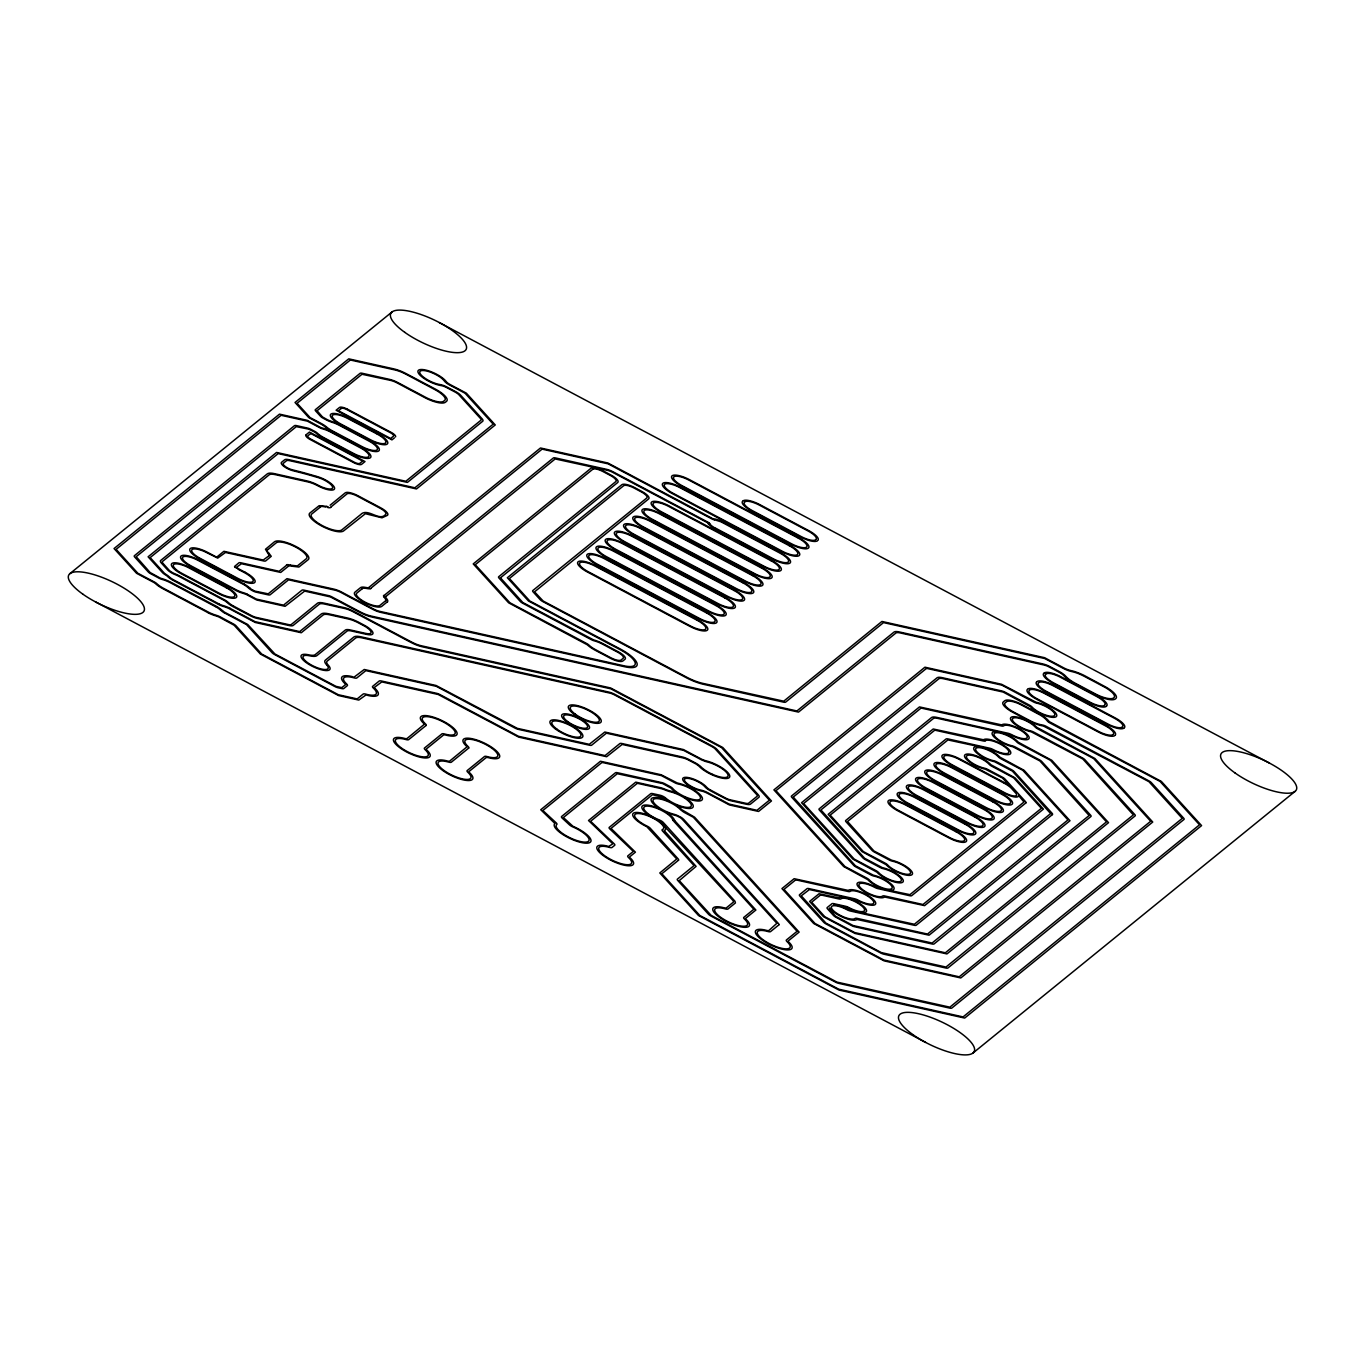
<?xml version="1.0" encoding="UTF-8"?>
<svg xmlns="http://www.w3.org/2000/svg" width="1365" height="1365" viewBox="0 0 1365 1365"><rect width="100%" height="100%" fill="white"/><g stroke="black" fill="none" stroke-linecap="round" stroke-linejoin="round"><path stroke-width="1.5" d="M234.524 566.492L238.858 562.875A4.863 1.484 25.4 0 1 241.008 562.807L279.108 571.287L286.889 564.991M236.554 567.226L241.503 563.728L280.712 572.447L288.715 565.946M385.34 600.992L379.914 605.412A13.223 4.044 25.4 0 1 364.916 602.067A13.223 4.044 25.4 0 1 356.794 593.127L362.271 588.69M387.216 601.914L381.739 606.367A15.305 4.675 25.4 0 1 364.37 602.511A15.305 4.675 25.4 0 1 354.951 592.154L360.445 587.718A12.319 3.771 25.4 0 1 363.977 587.172L366.793 587.615A6.603 2.013 25.4 0 0 368.158 587.786M383.94 595.601L553.303 458.009A4.863 1.484 25.4 0 1 555.453 457.94L606.674 469.355A9.043 2.764 25.4 0 1 612.953 471.761L707.838 522.13A3.668 1.126 25.4 0 1 709.083 522.846M269.076 555.726L263.206 560.042L223.911 551.306L217.154 556.784A6.569 2.013 25.4 0 1 216.796 557.005M306.033 434.821L309.446 432.057L365.018 461.558L361.554 464.373A6.962 2.133 25.4 0 1 354.252 462.906M385.783 596.556L555.18 458.947L607.579 470.362A6.979 2.133 25.4 0 1 612.407 472.205L707.258 522.539M267.796 549.686L276.293 542.775A17.165 5.255 25.4 0 1 295.778 547.126A17.165 5.255 25.4 0 1 306.34 558.712L297.331 565.946L290.608 565.212M69.837 573.692L391.96 312.005M330.125 505.221L345.226 492.867A11.142 3.395 25.4 0 1 357.852 495.683L380.647 507.78A11.142 3.395 25.4 0 1 387.489 515.305L381.995 517.813L365.376 513.701L343.588 530.917A19.264 5.887 25.4 0 1 321.731 526.037A19.264 5.887 25.4 0 1 309.889 513.035L319.154 505.681L326.525 506.381M368.772 587.479L540.489 447.993L607.903 463.008L712.206 518.359M973.04 1052.995L1295.163 791.308M394.417 437.858L391.943 439.871L336.097 410.234L339.561 407.418A6.979 2.133 25.4 0 1 346.898 408.903M370.546 588.486L542.093 449.136L608.107 463.844L711.745 518.854A4.3 1.314 25.4 0 0 714.475 519.911M330.569 507.302L347.051 493.84A9.043 2.764 25.4 0 1 357.323 496.126L380.101 508.224A9.043 2.764 25.4 0 1 385.664 514.332C379.658 522.232 367.441 507.183 360.633 514.605L341.762 529.944A17.165 5.255 25.4 0 1 322.276 525.593A17.165 5.255 25.4 0 1 311.732 514.008L320.707 506.773M839.048 897.948L819.051 893.751L809.599 901.429L823.556 916.768L854.968 933.438L946.935 953.93L1108.534 822.651L1051.801 760.305L1018.444 742.304A15.305 4.675 25.4 0 0 1000.443 732.374L1010.953 735.035A15.305 4.675 25.4 0 0 1028.579 739.079A15.305 4.675 25.4 0 0 1019.109 728.671A15.305 4.675 25.4 0 0 1001.756 724.917L919.498 706.916L801.562 802.705L852.869 859.097L876.944 872.167A15.305 4.675 25.4 0 0 895.935 882.353A15.305 4.675 25.4 0 0 901.6 877.746A15.305 4.675 25.4 0 0 882.455 867.696L864.625 858.295L820.911 809.94L933.387 718.519A9.743 2.969 25.4 0 1 937.687 718.382L998.361 731.896A15.305 4.675 25.4 0 0 994.112 737.066A15.305 4.675 25.4 0 0 1012.932 746.792L1039.891 760.953L1089.151 815.502L932.09 943.027L853.193 925.572L835.619 916.256L829.05 909.073L829.818 907.879A15.305 4.675 25.4 0 0 843.178 917.434A15.305 4.675 25.4 0 0 856.862 919.43L929.087 935.196L1070.006 820.723L1024.125 770.321L1000.05 757.251A15.305 4.675 25.4 0 0 982.049 747.303L992.577 749.965A15.305 4.675 25.4 0 0 1010.168 754.043A15.305 4.675 25.4 0 0 1000.903 743.703A15.305 4.675 25.4 0 0 983.448 739.779L933.199 728.995L828.146 814.342L862.066 851.624L886.141 864.693A15.305 4.675 25.4 0 0 905.132 874.88A15.305 4.675 25.4 0 0 910.796 870.273A15.305 4.675 25.4 0 0 891.652 860.223L873.958 850.975L847.529 821.508L947.924 739.932L979.968 746.843A15.305 4.675 25.4 0 0 975.719 752.013A15.305 4.675 25.4 0 0 994.539 761.721L1012.386 771.106L1050.623 813.574L914.362 924.259L860.257 912.451A15.305 4.675 25.4 0 0 864.881 907.674A15.305 4.675 25.4 0 0 847 897.88L857.527 900.542A15.305 4.675 25.4 0 0 875.153 904.586A15.305 4.675 25.4 0 0 865.666 894.177A15.305 4.675 25.4 0 0 848.313 890.424L794.14 878.685L781.94 888.598L813.677 923.491L884.128 960.875L960.789 977.954L1152.743 822.037L1094.918 758.496L1036.837 727.374A15.305 4.675 25.4 0 0 1017.846 717.188A15.305 4.675 25.4 0 0 1012.182 721.795A15.305 4.675 25.4 0 0 1031.309 731.845L1082.837 759.008L1133.36 814.888L945.962 967.051L881.363 952.599L825.944 923.115L801.272 895.832L809.411 889.553L844.918 897.419A15.305 4.675 25.4 0 0 839.202 897.829M354.149 677.091L364.233 669.481L436.066 685.486L517.267 728.33L589.236 744.317L604.814 732.032L683.387 749.539L701.491 759.128A2.798 0.853 25.4 0 0 702.548 759.605L705.142 760.578A3.344 1.024 25.4 0 0 706.046 760.851L706.575 760.97A17.95 5.494 25.4 0 1 728.074 772.863A17.95 5.494 25.4 0 1 721.317 777.982A17.95 5.494 25.4 0 1 699.358 766.55A3.754 1.143 25.4 0 0 698.675 765.902L696.662 764.434A2.798 0.853 25.4 0 0 695.74 763.854L687.892 759.708A2.798 0.853 25.4 0 0 686.919 759.247L684.599 758.36A2.798 0.853 25.4 0 0 683.643 758.07L622.167 744.437L606.657 756.722L518.751 737.134L438.131 694.478L381.825 681.903L374.471 687.329A2.798 0.853 25.4 0 0 374.573 687.994M365.257 588.264L367.1 588.52M365.991 694.956L358.773 700.074L338.605 695.57L260.391 654.074L234.115 625.221L219.321 617.202A4.18 1.28 25.4 0 0 218.025 616.588M367.526 588.588L367.953 588.656A9.265 2.832 25.4 0 0 370.836 588.656M315.742 476.18L314.138 475.685A88.298 26.993 25.4 0 0 312.397 475.157L304.463 472.921A238.619 72.942 25.4 0 0 298.423 471.335L292.195 469.765A6.962 2.133 25.4 0 1 285.336 466.54A6.962 2.133 25.4 0 1 283.374 463.264L286.496 460.739A6.979 2.133 25.4 0 1 289.551 460.653L416.496 488.943L495.256 424.942L466.335 393.154L450.245 384.623A6.944 2.116 25.4 0 1 446.253 381.654L445.843 381.108A15.97 4.88 25.4 0 0 425.88 370.086A15.97 4.88 25.4 0 0 419.857 375A15.97 4.88 25.4 0 0 440.468 385.476L441.185 385.595A6.962 2.133 25.4 0 1 446.628 387.558L455.142 392.079A6.979 2.133 25.4 0 1 458.93 394.792L480.326 418.321A6.979 2.133 25.4 0 1 480.838 420.318L405.815 481.265L276.566 452.446L148.102 556.801L162.486 572.6A7.32 2.235 25.4 0 0 165.199 574.716A6.859 2.099 25.4 0 1 167.503 576.371L167.912 576.781A11.091 3.395 25.4 0 0 173.219 580.398L218.246 604.286M714.868 519.877L721.078 521.857L780.046 553.149A13.223 4.044 25.4 0 1 788.168 562.073A13.223 4.044 25.4 0 1 773.17 558.729L714.731 527.726M367.117 695.246L367.458 695.331A20.202 6.177 25.4 0 0 375.46 688.864L375.017 688.455M352.904 676.801L352.631 676.716A20.202 6.177 25.4 0 0 344.475 683.148L345.021 683.643M353.586 462.564L310.196 439.53A6.842 2.082 25.4 0 1 305.931 435.077M247.423 594.355L256.415 599.116L283.51 605.156L301.904 590.226A4.863 1.484 25.4 0 1 304.054 590.158L328.573 595.618A4.863 1.484 25.4 0 1 331.951 596.914L360.002 611.793A16.005 4.897 25.4 0 0 371.109 616.059L796.921 710.96L894.024 632.08A11.824 3.617 25.4 0 1 899.228 631.927L1042.655 663.885A11.824 3.617 25.4 0 1 1048.235 665.762A4.863 1.484 25.4 0 1 1049.31 666.291L1059.291 671.58A11.824 3.617 25.4 0 1 1065.877 676.392A16.738 5.119 25.4 0 0 1075.21 683.217L1095.395 693.915A16.005 4.897 25.4 0 0 1113.55 697.976L1113.942 697.652A16.005 4.897 25.4 0 0 1104.114 686.851L1083.929 676.136A16.738 5.119 25.4 0 0 1071.815 671.58A11.824 3.617 25.4 0 1 1063.267 668.355L1044.771 658.544L883.53 622.594L785.677 702.088A4.863 1.484 25.4 0 1 783.544 702.139L703.828 684.377A24.86 7.593 25.4 0 1 685.964 677.535L542.861 601.59A4.863 1.484 25.4 0 1 540.216 599.696L533.169 591.949A4.863 1.484 25.4 0 1 532.811 590.55L646.805 497.952A9.043 2.764 25.4 0 0 641.243 491.844L633.94 487.97A9.043 2.764 25.4 0 0 623.686 485.684L509.384 578.521L529.825 600.992L620.393 649.058A25.73 7.866 25.4 0 1 637.063 663.458A25.73 7.866 25.4 0 1 624.88 666.785L380.801 612.39A11.824 3.617 25.4 0 1 372.594 609.251L341.062 592.512A9.043 2.764 25.4 0 0 334.783 590.107L288.561 579.801L270.168 594.748A4.863 1.484 25.4 0 1 268.018 594.816L256.159 592.171A4.863 1.484 25.4 0 1 252.781 590.874L252.133 590.533A8.6 2.628 25.4 0 1 249.13 588.52L248.345 587.854A14.025 4.283 25.4 0 0 243.158 584.203L197.942 560.315A13.223 4.044 25.4 0 0 182.944 556.971A13.223 4.044 25.4 0 0 191.066 565.895L236.179 589.834A14.077 4.3 25.4 0 0 242.407 592.427L243.823 592.854A8.173 2.491 25.4 0 1 247.457 594.304M230.19 608.449L255.101 621.655L299.669 631.586L321.372 613.96A16.005 4.897 25.4 0 1 328.402 613.755L347.631 618.038A16.005 4.897 25.4 0 1 358.756 622.304L364.387 625.289A13.223 4.044 25.4 0 1 372.952 632.695A13.223 4.044 25.4 0 1 366.707 634.401L351.112 630.92A9.043 2.764 25.4 0 0 347.12 631.039L316.851 655.644A16.005 4.897 25.4 0 1 309.633 655.814A13.838 4.232 25.4 0 0 304.361 659.79A13.838 4.232 25.4 0 0 321.167 668.969A13.838 4.232 25.4 0 0 327.088 665.335M218.946 603.927L173.764 579.954A9.043 2.764 25.4 0 1 169.243 576.832L168.543 576.201A8.582 2.628 25.4 0 0 166.957 575.023L166.086 574.46A4.863 1.484 25.4 0 1 164.158 572.976L150.167 557.585L278.17 453.607L407.418 482.408L482.664 421.29A9.043 2.764 25.4 0 0 482.016 418.697L460.602 395.168A9.043 2.764 25.4 0 0 455.688 391.653L447.157 387.114A9.043 2.764 25.4 0 0 439.939 384.538A13.906 4.249 25.4 0 1 421.563 375.426A13.906 4.249 25.4 0 1 426.921 371.075A13.906 4.249 25.4 0 1 444.325 380.971A9.043 2.764 25.4 0 0 449.699 385.067L465.038 393.205L493.209 424.157L414.892 487.783L288.646 459.647A9.043 2.764 25.4 0 0 284.671 459.766L281.548 462.308A9.043 2.764 25.4 0 0 284.091 466.54A9.043 2.764 25.4 0 0 293.014 470.737L299.191 472.29A210.995 64.496 25.4 0 1 309.463 475.054L315.946 476.965A9.043 2.764 25.4 0 0 317.038 477.272A12.046 3.686 25.4 0 1 332.668 487.254A12.046 3.686 25.4 0 1 318.352 485.326A16.005 4.897 25.4 0 0 306.937 480.907L274.365 473.638A16.005 4.897 25.4 0 0 267.318 473.86L160.712 560.469A9.043 2.764 25.4 0 0 161.36 563.045L167.537 569.836A9.043 2.764 25.4 0 0 175.454 574.75A9.043 2.764 25.4 0 1 178.44 576.115L223.655 600.105A8.173 2.491 25.4 0 1 226.641 602.101L227.614 602.921A14.077 4.3 25.4 0 0 232.613 606.435L250.802 615.973A9.043 2.764 25.4 0 0 257.081 618.379L289.192 625.545A9.043 2.764 25.4 0 0 293.185 625.426L319.308 604.183A11.824 3.617 25.4 0 1 324.512 604.03L344.833 608.551A11.824 3.617 25.4 0 1 353.04 611.708L411.087 642.505A16.005 4.897 25.4 0 0 422.212 646.771L610.82 688.813L721.505 747.542L769.416 800.18L756.961 810.298L729.2 804.104L707.497 792.587A9.043 2.764 25.4 0 0 700.808 790.096A11.824 3.617 25.4 0 1 685.759 782.333A11.824 3.617 25.4 0 1 690.178 778.732A11.824 3.617 25.4 0 1 704.903 786.769A9.043 2.764 25.4 0 0 710.022 790.54L724.934 798.44A9.043 2.764 25.4 0 0 731.213 800.846L746.484 804.258A9.043 2.764 25.4 0 0 750.46 804.139L758.872 797.314A9.043 2.764 25.4 0 0 758.206 794.72L717.069 749.521A9.043 2.764 25.4 0 0 712.172 745.99L615.103 694.478A9.043 2.764 25.4 0 0 608.807 692.072L360.889 636.807A16.005 4.897 25.4 0 0 353.842 637.028L325.365 660.165A15.8 4.829 25.4 0 0 326.372 664.567L327.037 665.318M439.325 322.567L1269.518 763.12M714.27 528.204L772.624 559.172A15.305 4.675 25.4 0 0 789.994 563.045A15.305 4.675 25.4 0 0 780.592 552.706L721.983 521.601A11.5 3.515 25.4 0 0 720.464 520.85M224.201 599.679L179.003 575.689A11.091 3.395 25.4 0 0 175.761 574.187L175.198 573.931A7.303 2.235 25.4 0 1 169.072 570.178L163.049 563.421A6.979 2.133 25.4 0 1 162.537 561.425L269.144 474.832A13.94 4.266 25.4 0 1 275.269 474.645L307.842 481.896A13.906 4.249 25.4 0 1 316.544 485.104A15.015 4.59 25.4 0 1 317.618 485.667L318.147 485.94A11.244 3.43 25.4 0 0 318.71 486.23L318.864 486.315A14.128 4.317 25.4 0 0 334.527 487.766A14.128 4.317 25.4 0 0 316.185 476.283M710.568 790.096L725.48 797.996A6.979 2.133 25.4 0 0 730.309 799.856L745.58 803.251A6.979 2.133 25.4 0 0 748.634 803.166L757.046 796.341A6.979 2.133 25.4 0 0 756.534 794.362L715.396 749.146A6.979 2.133 25.4 0 0 711.626 746.433L614.557 694.921A6.979 2.133 25.4 0 0 609.728 693.062L361.793 637.813A13.94 4.266 25.4 0 0 355.668 638.001L327.19 661.138A13.838 4.232 25.4 0 0 327.737 664.567A13.991 4.283 25.4 0 0 328.146 665.045L328.76 665.745A15.953 4.88 25.4 0 1 322.004 669.942A15.953 4.88 25.4 0 1 302.655 659.483A15.953 4.88 25.4 0 1 308.439 654.773L308.865 654.859A14.281 4.368 25.4 0 0 315.11 654.722L345.294 630.084A11.159 3.413 25.4 0 1 350.191 629.93L365.803 633.411A11.125 3.395 25.4 0 0 371.058 631.961A11.125 3.395 25.4 0 0 363.858 625.733L358.21 622.73A13.94 4.266 25.4 0 0 348.536 619.028L329.306 614.745A13.94 4.266 25.4 0 0 323.198 614.933L301.273 632.746L255.306 622.491L229.32 608.705A10.511 3.208 25.4 0 0 224.696 606.828L223.297 606.384A10.766 3.293 25.4 0 1 218.588 604.541M245.171 572.293L238.448 568.744M238.175 569.307L244.625 572.737A13.223 4.044 25.4 0 1 252.747 581.678A13.223 4.044 25.4 0 1 237.749 578.333L200.263 558.421A13.223 4.044 25.4 0 1 192.124 549.498A13.223 4.044 25.4 0 1 207.139 552.842L217.7 558.114L225.515 552.467L263.616 560.947A4.863 1.484 25.4 0 0 265.748 560.879L271.243 556.323L268.803 553.064M252.849 590.175L253.276 590.397A2.849 0.87 25.4 0 0 255.272 591.182L268.205 593.843L286.957 578.658L333.879 589.117A11.159 3.413 25.4 0 1 341.608 592.086L373.123 608.807A9.76 2.986 25.4 0 0 379.897 611.401L623.976 665.796A23.649 7.235 25.4 0 0 635.169 662.725A23.649 7.235 25.4 0 0 619.846 649.501L528.528 601.044L507.336 577.736L621.86 484.712A11.142 3.395 25.4 0 1 634.486 487.527L641.789 491.4A11.142 3.395 25.4 0 1 648.631 498.925L534.551 591.847L543.168 601.027L686.527 677.108A22.864 6.979 25.4 0 0 702.907 683.387L783.732 701.183L881.927 621.45L1044.566 657.691L1063.813 667.912A9.982 3.054 25.4 0 0 1070.757 670.539L1071.337 670.676A13.343 4.078 25.4 0 1 1072.105 670.846L1073.009 671.085A16.636 5.085 25.4 0 1 1073.504 671.222L1073.914 671.341A19.366 5.921 25.4 0 1 1075.842 671.955L1079.152 673.201A18.939 5.784 25.4 0 1 1084.561 675.658L1104.643 686.407A18.103 5.528 25.4 0 1 1115.768 698.624L1115.427 698.897A18.223 5.579 25.4 0 1 1094.815 694.393L1074.665 683.66A18.939 5.784 25.4 0 1 1064.973 676.852L1064.922 676.801A15.032 4.59 25.4 0 1 1064.478 676.34L1064.12 675.931A9.862 3.02 25.4 0 0 1058.762 672.024L1047.569 666.188A9.862 3.02 25.4 0 0 1043.56 664.892L900.132 632.916A9.76 2.986 25.4 0 0 895.849 633.053L798.525 712.103L372.031 617.065A18.12 5.545 25.4 0 1 359.456 612.237L330.415 596.914L304.651 591.096L285.114 606.316L256.637 599.969L246.997 594.85A4.18 1.28 25.4 0 0 245.598 594.185M235.463 590.192L190.52 566.339A15.305 4.675 25.4 0 1 181.101 555.999A15.305 4.675 25.4 0 1 198.488 559.872L244.028 584.049M233.432 606.026L251.348 615.53A6.979 2.133 25.4 0 0 256.176 617.389L288.288 624.539A6.979 2.133 25.4 0 0 291.359 624.453L317.482 603.211A13.94 4.266 25.4 0 1 323.607 603.04L343.912 607.562A13.94 4.266 25.4 0 1 353.586 611.264L411.633 642.062A13.94 4.266 25.4 0 0 421.29 645.764L610.616 687.96L722.802 747.508L771.464 800.965L758.565 811.458L729.422 804.958L706.951 793.031A7.439 2.269 25.4 0 0 701.764 791.103L701.542 791.052A12.2 3.737 25.4 0 1 700.177 790.745A13.821 4.232 25.4 0 1 683.729 781.411A13.821 4.232 25.4 0 1 689.735 777.879A13.821 4.232 25.4 0 1 706.439 786.974L706.609 787.161A7.405 2.269 25.4 0 0 710.534 790.113M215.465 606.657L170.352 582.718A13.223 4.044 25.4 0 0 162.179 579.443A4.829 1.467 25.4 0 1 159.159 578.231L150.901 573.846A4.863 1.484 25.4 0 1 148.256 571.952L134.76 557.108A4.863 1.484 25.4 0 1 134.401 555.726L294.448 425.709A4.863 1.484 25.4 0 1 296.597 425.641L307.654 428.115A4.863 1.484 25.4 0 1 311.032 429.412L314.94 431.476A4.863 1.484 25.4 0 1 317.363 433.166A13.189 4.027 25.4 0 0 323.932 437.704L353.586 453.436A13.189 4.027 25.4 0 0 368.55 456.78A13.189 4.027 25.4 0 0 360.445 447.857L330.808 432.125A13.189 4.027 25.4 0 0 322.652 428.866A4.863 1.484 25.4 0 1 319.649 427.654L307.398 421.154L281.105 415.301L116.11 549.344L137.848 573.249L154.45 582.053A4.863 1.484 25.4 0 1 156.89 583.742L157.163 583.998A13.582 4.146 25.4 0 0 163.015 588.042L208.589 612.237A14.077 4.3 25.4 0 0 214.834 614.83L216.25 615.274A8.173 2.491 25.4 0 1 219.884 616.707L233.415 623.959A4.863 1.484 25.4 0 1 236.06 625.853L261.705 654.04L338.383 694.734L357.169 698.914L363.141 694.068A4.863 1.484 25.4 0 1 365.82 694.137A18.086 5.528 25.4 0 0 373.31 688.062A4.863 1.484 25.4 0 1 372.645 686.356L379.18 681.05A4.863 1.484 25.4 0 1 381.33 680.981L436.527 693.284A4.863 1.484 25.4 0 1 439.922 694.58L518.529 736.298L605.053 755.579L619.812 743.601A4.863 1.484 25.4 0 1 621.945 743.533L682.739 757.08A4.863 1.484 25.4 0 1 684.394 757.592L686.714 758.479A4.863 1.484 25.4 0 1 688.438 759.264L696.269 763.41A4.863 1.484 25.4 0 1 697.907 764.434L699.887 765.884A4.863 1.484 25.4 0 1 700.859 766.721L701.951 767.778A16.005 4.897 25.4 0 0 712.649 774.382M224.662 612.987L246.451 624.556L272.079 652.726A4.863 1.484 25.4 0 0 274.723 654.62L334.766 686.493A4.863 1.484 25.4 0 0 338.162 687.789L341.677 688.574A4.863 1.484 25.4 0 0 343.826 688.506L347.307 685.674A4.863 1.484 25.4 0 0 346.642 683.967A18.086 5.528 25.4 0 1 354.132 677.876A4.863 1.484 25.4 0 0 356.811 677.961L365.837 670.625L436.288 686.322L514.895 728.04A4.863 1.484 25.4 0 0 518.273 729.337L589.543 745.222A4.863 1.484 25.4 0 0 591.693 745.154L606.418 733.176L683.609 750.375L700.962 759.571A4.863 1.484 25.4 0 0 702.804 760.407L705.398 761.38A4.863 1.484 25.4 0 0 706.848 761.824A16.005 4.897 25.4 0 1 727.34 773.494A16.005 4.897 25.4 0 1 716.233 775.798A15.851 4.846 25.4 0 1 712.684 774.399M207.889 612.595L162.947 588.742A15.51 4.743 25.4 0 1 155.661 583.776L155.542 583.674M95.482 601.88L925.675 1042.433M236.401 567.584A6.313 1.928 25.4 0 0 237.237 568.079L238.363 568.693M238.261 568.642L234.678 567.192M252.73 590.124L252.406 589.936A4.709 1.433 25.4 0 1 251.041 589.032L250.153 588.298M233.33 605.975L233.227 605.923A10.92 3.344 25.4 0 1 229.03 603.091L227.819 602.067A9.879 3.02 25.4 0 0 224.252 599.644M664.004 797.74L652.521 794.669L611.025 828.401L635.425 852.169L629.692 856.811L630.084 857.8A20.168 6.16 25.4 0 1 624.692 865.291A20.168 6.16 25.4 0 1 598.638 851.47A20.168 6.16 25.4 0 1 608.688 846.437L612.851 843.86L588.52 820.519L635.732 782.145L659.875 787.52A11.125 3.395 25.4 0 1 665.591 789.499L668.731 790.591A18.086 5.528 25.4 0 1 677.978 793.747A18.086 5.528 25.4 0 1 671.017 788.1L662.776 783.612L617.304 773.716L563.37 817.55L572.993 826.303A20.168 6.16 25.4 0 1 590.909 841.369A20.168 6.16 25.4 0 1 568.932 837.974A20.168 6.16 25.4 0 1 554.958 823.522L540.745 809.752L600.446 761.243L661.206 774.774L677.296 782.998A18.086 5.528 25.4 0 1 701.985 797.126A18.086 5.528 25.4 0 1 684.735 797.331A18.086 5.528 25.4 0 1 692.584 807.671A18.086 5.528 25.4 0 1 675.538 804.804A18.086 5.528 25.4 0 1 681.903 809.786L694.597 817.191L799.139 932.09L788.236 940.946L788.629 941.935A20.168 6.16 25.4 0 1 783.237 949.426A20.168 6.16 25.4 0 1 757.183 935.605A20.168 6.16 25.4 0 1 767.232 930.572L768.768 930.623L776.873 923.286L682.432 819.495A9.743 2.969 25.4 0 0 680.231 817.584L676.938 815.946A9.743 2.969 25.4 0 0 674.412 815.144A18.086 5.528 25.4 0 1 666.342 812.277M222.563 610.701L223.314 611.315A7.798 2.389 25.4 0 0 224.031 611.878A3.737 1.143 25.4 0 0 224.986 612.424L247.747 624.505L274.928 653.989L335.926 686.339L341.745 687.636L345.481 684.701A2.798 0.853 25.4 0 0 345.396 684.036M220.601 610.104L221.574 610.94A8.6 2.628 25.4 0 0 224.474 612.97M250.051 588.23L249.59 587.837A14.554 4.453 25.4 0 0 244.113 583.998M222.478 610.633L222.017 610.24A15.407 4.709 25.4 0 0 216.557 606.401L170.898 582.275A15.442 4.726 25.4 0 0 161.428 578.487A3.003 0.921 25.4 0 1 159.688 577.804L150.133 572.515L136.193 556.715L296.307 426.648L308.899 429.19L314.394 431.92A2.832 0.87 25.4 0 1 315.503 432.637A3.157 0.973 25.4 0 1 315.827 432.91L316.117 433.2A15.373 4.709 25.4 0 0 323.386 438.148L353.04 453.88A15.288 4.675 25.4 0 0 370.376 457.736A15.288 4.675 25.4 0 0 360.991 447.413L331.354 431.681A15.305 4.675 25.4 0 0 322.464 428.064L322.004 427.928A3.498 1.075 25.4 0 1 321.492 427.791A2.798 0.853 25.4 0 1 320.195 427.211L307.193 420.318L279.501 414.141L114.046 548.559L136.551 573.283L153.921 582.497A2.832 0.87 25.4 0 1 155.03 583.213M1049.207 721.59L1161.359 781.411L1201.575 825.603L964.68 1018.068L838.963 990.052L698.522 915.523L659.807 872.969L676.75 858.977L646.771 826.661A18.086 5.528 25.4 0 1 633.138 813.472A18.086 5.528 25.4 0 1 654.62 818.249A18.086 5.528 25.4 0 1 664.175 830.534L696.099 866.383L679.258 880.613L711.199 915.42L836.95 982.1L949.852 1007.165L1182.244 818.386L1148.903 781.65L1043.44 726.026A18.086 5.528 25.4 0 1 1028.476 720.618L1012.728 712.257A15.305 4.675 25.4 0 1 1003.309 701.917L1004.759 700.74A15.305 4.675 25.4 0 1 1022.129 704.613L1037.827 712.939A18.086 5.528 25.4 0 1 1049.071 721.42M708.469 523.733L708.179 523.375A10.203 3.122 25.4 0 0 707.804 522.914M384.367 597.478L385.015 598.382A11.995 3.668 25.4 0 1 385.885 600.412M674.856 820.792L755.886 910.028L745.631 918.338L746.024 919.327A20.168 6.16 25.4 0 1 740.632 926.818A20.168 6.16 25.4 0 1 714.577 912.997A20.168 6.16 25.4 0 1 724.627 907.964L726.163 908.015L733.483 902.06L733.142 900.695L659.329 820.655A17.984 5.494 25.4 0 1 641.823 807.244A17.984 5.494 25.4 0 1 659.466 808.694M328.01 506.654A6.074 1.86 25.4 0 1 326.593 506.466M269.366 555.128A11.381 3.481 25.4 0 0 268.257 553.883L265.493 549.259L274.467 541.803A19.264 5.887 25.4 0 1 296.324 546.683A19.264 5.887 25.4 0 1 308.166 559.684L298.901 567.038L291.172 566.117A6.108 1.86 25.4 0 0 288.561 565.724M216.523 557.039A9.743 2.986 25.4 0 1 214.749 556.135L207.668 552.398A15.305 4.675 25.4 0 0 190.298 548.525A15.305 4.675 25.4 0 0 199.717 558.865L237.203 578.76A15.305 4.675 25.4 0 0 254.572 582.633A15.305 4.675 25.4 0 0 245.171 572.293M208.248 612.868A14.623 4.47 25.4 0 0 214.646 615.496L216.95 616.212A10.784 3.293 25.4 0 1 217.683 616.468M666.171 812.26A17.984 5.494 25.4 0 1 674.634 820.74M659.585 808.677A18.086 5.528 25.4 0 1 651.736 798.337A18.086 5.528 25.4 0 1 668.782 801.221A18.086 5.528 25.4 0 1 664.055 797.791M330.774 507.473A8.19 2.508 25.4 0 1 327.719 507.541M320.28 506.483A14.264 4.351 25.4 0 1 325.86 507.08M268.581 553.013A11.688 3.566 25.4 0 1 267.54 549.566M286.531 564.769A7.968 2.44 25.4 0 1 290.574 565.178M215.585 606.606A14.025 4.283 25.4 0 1 220.652 610.121M672.74 819.99A15.902 4.863 25.4 0 0 657.35 808.507A15.902 4.863 25.4 0 0 643.768 808.421A15.902 4.863 25.4 0 0 659.193 819.904A4.726 1.45 25.4 0 1 663.322 822.498L735.001 901.258L735.428 902.948L727.989 908.971A4.863 1.484 25.4 0 1 725.31 908.902A18.086 5.528 25.4 0 0 716.301 913.424A18.086 5.528 25.4 0 0 739.659 925.811A18.086 5.528 25.4 0 0 744.488 919.089A4.863 1.484 25.4 0 1 743.806 917.382L753.821 909.244L673.474 820.945A4.863 1.484 25.4 0 1 672.945 820.041M742.714 501.16A14.606 4.47 25.4 0 0 751.688 511.022L800.811 537.093A14.606 4.47 25.4 0 0 817.396 540.796M743.072 500.87A14.606 4.47 25.4 0 1 759.657 504.555L808.78 530.627A14.606 4.47 25.4 0 1 817.754 540.489M1106.571 706.097A14.606 4.47 25.4 0 0 1097.579 696.235L1060.759 676.682A14.606 4.47 25.4 0 0 1044.174 672.996M1106.196 706.405A14.606 4.47 25.4 0 1 1089.611 702.702L1052.79 683.148A14.606 4.47 25.4 0 1 1043.815 673.286M245.273 594.065A10.801 3.293 25.4 0 0 244.54 593.809L243.158 593.365A16.192 4.948 25.4 0 1 235.821 590.499M347.273 409.091A23.546 7.2 25.4 0 1 347.819 409.381L391.277 432.432A5.614 1.723 25.4 0 1 391.755 432.705A7.217 2.201 25.4 0 1 392.728 433.302L392.881 433.405A6.979 2.133 25.4 0 1 395.543 436.902M833.913 904.637A15.305 4.675 25.4 0 1 835.721 904.876L834.971 904.705A2.901 0.887 25.4 0 0 833.913 904.637M1036.683 681.852A14.606 4.47 25.4 0 0 1045.658 691.731L1107.322 724.44A14.606 4.47 25.4 0 0 1123.907 728.142M1037.042 681.562A14.606 4.47 25.4 0 1 1053.626 685.247L1115.29 717.973A14.606 4.47 25.4 0 1 1124.265 727.852M1027.487 689.325A14.606 4.47 25.4 0 0 1036.479 699.187L1098.125 731.913A14.606 4.47 25.4 0 0 1114.71 735.616M1027.862 689.035A14.606 4.47 25.4 0 1 1044.43 692.72L1106.094 725.446A14.606 4.47 25.4 0 1 1115.086 735.308M713.946 528.17A10.732 3.276 25.4 0 1 708.384 523.785M385.578 597.17A6.62 2.03 25.4 0 0 385.954 597.802L386.807 598.894A13.65 4.163 25.4 0 1 387.779 600.941M385.459 596.642A6.62 2.03 25.4 0 1 385.527 596.437M387.643 601.692A13.65 4.163 25.4 0 1 387.421 602.016M368.977 587.65A6.603 2.013 25.4 0 1 368.669 587.735M712.939 518.683A4.453 1.365 25.4 0 0 713.349 518.768L714.407 518.956A11.824 3.617 25.4 0 1 720.447 520.696M744.539 502.132A12.524 3.822 25.4 0 0 752.234 510.578L801.357 536.65A12.524 3.822 25.4 0 0 815.57 539.823M744.898 501.825A12.524 3.822 25.4 0 1 759.111 504.999L808.234 531.07A12.524 3.822 25.4 0 1 815.929 539.533M1104.746 705.125A12.524 3.822 25.4 0 0 1097.033 696.679L1060.213 677.125A12.524 3.822 25.4 0 0 1045.999 673.969M1104.37 705.432A12.524 3.822 25.4 0 1 1090.157 702.258L1053.336 682.722A12.524 3.822 25.4 0 1 1045.641 674.259M230.258 608.363A14.025 4.283 25.4 0 0 223.962 605.855L222.546 605.412A8.6 2.628 25.4 0 1 218.912 603.978M985.206 740.803A4.863 1.484 25.4 0 1 983.022 740.905L934.803 730.156L830.193 815.127L863.363 851.589L885.151 863.141A4.863 1.484 25.4 0 1 887.83 865.103A13.223 4.044 25.4 0 0 904.227 873.89A13.223 4.044 25.4 0 0 909.124 869.914A13.223 4.044 25.4 0 0 892.591 861.23A4.863 1.484 25.4 0 1 889.127 859.916L874.658 852.238A4.863 1.484 25.4 0 1 872.013 850.327L846.112 821.867A4.863 1.484 25.4 0 1 845.754 820.467L946.013 739.028A4.863 1.484 25.4 0 1 948.163 738.96L989.676 748.208A4.863 1.484 25.4 0 1 993.157 749.556A13.223 4.044 25.4 0 0 1008.343 753.053A13.223 4.044 25.4 0 0 1000.357 744.13A13.223 4.044 25.4 0 0 985.274 740.751M1038.509 682.824A12.524 3.822 25.4 0 0 1046.204 691.287L1107.868 723.996A12.524 3.822 25.4 0 0 1122.081 727.17M1038.867 682.534A12.524 3.822 25.4 0 1 1053.08 685.691L1114.744 718.417A12.524 3.822 25.4 0 1 1122.44 726.88M1029.312 690.298A12.524 3.822 25.4 0 0 1037.008 698.744L1098.671 731.469A12.524 3.822 25.4 0 0 1112.885 734.643M1029.688 689.99A12.524 3.822 25.4 0 1 1043.901 693.164L1105.548 725.89A12.524 3.822 25.4 0 1 1113.26 734.353M714.492 527.743A8.924 2.73 25.4 0 1 710.073 524.177M709.083 522.863A8.173 2.491 25.4 0 1 709.902 523.836M384.128 597.273A9.282 2.832 25.4 0 1 383.633 595.447M385.8 600.771A11.995 3.668 25.4 0 1 385.613 601.061M362.237 588.673A10.476 3.208 25.4 0 1 365.189 588.213M424.327 724.269L406.855 738.653L405.32 738.619A20.168 6.16 25.4 0 0 395.27 743.652A20.168 6.16 25.4 0 0 421.324 757.473A20.168 6.16 25.4 0 0 426.699 749.965L426.324 748.993L443.71 734.865L445.246 734.916A20.168 6.16 25.4 0 0 455.279 729.883A20.168 6.16 25.4 0 0 429.224 716.062A20.168 6.16 25.4 0 0 423.85 723.552L424.327 724.269M466.932 746.877L449.529 761.209L447.993 761.158A20.168 6.16 25.4 0 0 437.943 766.192A20.168 6.16 25.4 0 0 463.998 780.029A20.168 6.16 25.4 0 0 469.389 772.522L468.997 771.532L486.315 757.473L487.851 757.524A20.168 6.16 25.4 0 0 497.884 752.49A20.168 6.16 25.4 0 0 471.829 738.67A20.168 6.16 25.4 0 0 466.455 746.16L466.932 746.877M317.107 410.763L322.464 416.939L326.627 419.311A9.743 2.969 25.4 0 0 331.746 421.461A15.288 4.675 25.4 0 1 339.783 424.839L369.42 440.571A15.288 4.675 25.4 0 1 378.822 450.894A15.288 4.675 25.4 0 1 361.469 447.02L331.832 431.289A15.288 4.675 25.4 0 1 325.109 426.853A9.743 2.969 25.4 0 0 320.843 424.02L308.814 417.639L295.028 402.487L348.74 358.841L393.7 368.857A18.086 5.528 25.4 0 1 406.275 373.686L435.384 389.127A18.086 5.528 25.4 0 1 446.509 401.344L445.417 402.231A18.086 5.528 25.4 0 1 424.89 397.659L397.181 382.951A9.743 2.969 25.4 0 0 390.407 380.357L361.981 374.266L317.141 410.677M500.443 577.839L522.829 602.528L593.536 639.878A15.305 4.675 25.4 0 1 603.023 643.683L618.174 651.719A11.125 3.395 25.4 0 1 625.016 659.244L622.85 661.001A11.125 3.395 25.4 0 1 610.206 658.186L595.055 650.15A15.305 4.675 25.4 0 1 587.411 644.86L508.633 602.818L473.228 563.916L590.943 468.297A11.125 3.395 25.4 0 1 603.569 471.113L610.872 474.986A11.125 3.395 25.4 0 1 617.714 482.51L500.443 577.839M793.253 797.126L855.428 865.768L873.259 875.153A15.305 4.675 25.4 0 1 892.079 884.878A15.305 4.675 25.4 0 1 887.847 890.048L909.926 894.655L1023.989 802.006L1018.58 795.488A11.125 3.395 25.4 0 1 1010.015 795.744A15.305 4.675 25.4 0 1 1003.855 792.997L951.9 765.424A15.305 4.675 25.4 0 1 942.481 755.084A15.305 4.675 25.4 0 1 959.851 758.957L1004.947 782.879A15.305 4.675 25.4 0 1 1009.912 785.95L1002.473 778.016L985.342 769.195A15.305 4.675 25.4 0 1 966.215 759.128A15.305 4.675 25.4 0 1 971.88 754.538A15.305 4.675 25.4 0 1 990.871 764.707L1014.946 777.794L1043.423 809.104L924.583 905.643L884.52 896.976A15.305 4.675 25.4 0 1 867.082 893.273A15.305 4.675 25.4 0 1 857.612 882.865A15.305 4.675 25.4 0 1 875.238 886.909L885.766 889.571A15.305 4.675 25.4 0 1 867.748 879.64L843.672 866.553L773.904 789.891L924.941 667.195L1001.603 684.292L1035.899 702.173A15.305 4.675 25.4 0 1 1055.043 712.24A15.305 4.675 25.4 0 1 1049.361 716.847A15.305 4.675 25.4 0 1 1030.37 706.661L1003.121 692.055L943.113 678.661A9.743 2.969 25.4 0 0 938.83 678.797L793.287 797.041M350.344 360.002L297.075 403.272L310.111 417.588L321.372 423.577A11.824 3.617 25.4 0 1 326.576 427.006A13.189 4.027 25.4 0 0 332.378 430.862L362.015 446.577A13.189 4.027 25.4 0 0 376.996 449.921A13.189 4.027 25.4 0 0 368.874 441.014L339.237 425.283A13.189 4.027 25.4 0 0 332.309 422.365A11.824 3.617 25.4 0 1 326.081 419.755L323.147 418.202A4.863 1.484 25.4 0 1 320.519 416.291L315.724 411.036A4.863 1.484 25.4 0 1 315.383 409.654L360.07 373.345A4.863 1.484 25.4 0 1 362.22 373.276L389.503 379.368A11.824 3.617 25.4 0 1 397.727 382.507L425.436 397.215A16.005 4.897 25.4 0 0 443.591 401.259L444.683 400.389A16.005 4.897 25.4 0 0 434.838 389.571L405.729 374.112A16.005 4.897 25.4 0 0 394.604 369.864L350.344 360.002M310.725 433.473L307.808 435.844A4.88 1.484 25.4 0 0 310.828 439.138L354.183 462.155A4.88 1.484 25.4 0 0 359.746 463.4L362.646 461.029L310.725 433.473M341.387 408.391L338.469 410.763L390.646 438.455L393.564 436.083A4.88 1.502 25.4 0 0 390.544 432.79L346.949 409.637A4.88 1.502 25.4 0 0 341.369 408.391M592.768 469.27L475.276 564.701L509.93 602.784L586.575 643.461A4.863 1.484 25.4 0 1 588.997 645.133A13.223 4.044 25.4 0 0 595.601 649.706L610.752 657.742A9.043 2.764 25.4 0 0 621.024 660.029L623.191 658.271A9.043 2.764 25.4 0 0 617.628 652.163L602.477 644.109A13.223 4.044 25.4 0 0 594.287 640.833A4.863 1.484 25.4 0 1 591.284 639.639L522.949 603.381A4.863 1.484 25.4 0 1 520.304 601.47L499.061 578.129A4.863 1.484 25.4 0 1 498.703 576.73L615.888 481.538A9.043 2.764 25.4 0 0 610.326 475.429L603.023 471.556A9.043 2.764 25.4 0 0 592.768 469.27M426.051 725.497L408.681 739.625A4.863 1.484 25.4 0 1 405.985 739.557A18.086 5.528 25.4 0 0 396.976 744.062A18.086 5.528 25.4 0 0 420.335 756.466A18.086 5.528 25.4 0 0 425.163 749.726A4.863 1.484 25.4 0 1 424.498 748.02L441.885 733.909A4.863 1.484 25.4 0 1 444.563 733.978A18.086 5.528 25.4 0 0 453.572 729.456A18.086 5.528 25.4 0 0 430.214 717.069A18.086 5.528 25.4 0 0 425.385 723.791A4.863 1.484 25.4 0 1 426.051 725.497M468.656 748.105L451.354 762.182A4.863 1.484 25.4 0 1 448.658 762.097A18.086 5.528 25.4 0 0 439.667 766.618A18.086 5.528 25.4 0 0 463.025 779.005A18.086 5.528 25.4 0 0 467.854 772.283A4.863 1.484 25.4 0 1 467.171 770.577L484.49 756.517A4.863 1.484 25.4 0 1 487.168 756.585A18.086 5.528 25.4 0 0 496.178 752.081A18.086 5.528 25.4 0 0 472.819 739.676A18.086 5.528 25.4 0 0 467.99 746.399A4.863 1.484 25.4 0 1 468.656 748.105M602.05 762.404L542.843 810.503L556.118 822.788A4.863 1.484 25.4 0 1 556.784 824.494A18.086 5.528 25.4 0 0 569.307 837.445A18.086 5.528 25.4 0 0 589.015 840.482A18.086 5.528 25.4 0 0 572.959 826.985A4.863 1.484 25.4 0 1 569.461 824.852L562.278 818.198A4.863 1.484 25.4 0 1 561.612 816.492L615.41 772.795A4.863 1.484 25.4 0 1 617.543 772.744L661.65 782.572A4.863 1.484 25.4 0 1 665.028 783.868L669.993 786.496A4.863 1.484 25.4 0 1 672.74 788.526A16.005 4.897 25.4 0 0 692.669 799.395A16.005 4.897 25.4 0 0 698.658 794.532A16.005 4.897 25.4 0 0 678.286 784.022A4.863 1.484 25.4 0 1 674.702 782.674L661.411 775.627L602.05 762.404M637.336 783.305L590.601 821.269L614.062 843.689A4.675 1.433 25.4 0 1 614.659 845.327L612.049 847.443A4.863 1.484 25.4 0 1 609.353 847.375A18.086 5.528 25.4 0 0 600.344 851.879A18.086 5.528 25.4 0 0 623.703 864.284A18.086 5.528 25.4 0 0 628.531 857.561A4.863 1.484 25.4 0 1 627.866 855.838L633.326 851.402L609.865 828.982A4.675 1.433 25.4 0 1 609.268 827.361L650.696 793.713A4.863 1.484 25.4 0 1 652.828 793.645L660.012 795.232A4.658 1.433 25.4 0 1 665.489 797.928A16.005 4.897 25.4 0 0 685.452 807.244A16.005 4.897 25.4 0 0 688.95 801.46A16.005 4.897 25.4 0 0 669.413 791.546L665.693 790.25A9.043 2.764 25.4 0 0 660.779 788.526L637.336 783.305M678.473 860.257L661.854 873.754L699.818 915.471L838.758 989.198L963.076 1016.908L1199.528 824.818L1160.062 781.445L1050.197 723.143A4.863 1.484 25.4 0 1 1047.296 720.925L1045.795 719.218A16.448 5.033 25.4 0 0 1040.591 715.26L1021.583 705.057A13.223 4.044 25.4 0 0 1006.585 701.712L1005.135 702.873A13.223 4.044 25.4 0 0 1013.257 711.813L1029.005 720.157A16.005 4.897 25.4 0 0 1042.314 724.986L1042.741 725.071A4.777 1.467 25.4 0 1 1045.744 726.129L1148.767 780.797A4.863 1.484 25.4 0 1 1151.412 782.708L1183.609 818.096A4.863 1.484 25.4 0 1 1183.967 819.478L951.849 1008.035A4.863 1.484 25.4 0 1 949.716 1008.104L838.81 983.38A4.863 1.484 25.4 0 1 835.431 982.083L711.114 916.12A4.863 1.484 25.4 0 1 708.469 914.226L677.774 880.493A4.863 1.484 25.4 0 1 677.432 879.094L694.051 865.598L662.571 831.029A4.863 1.484 25.4 0 1 662.452 829.511A16.005 4.897 25.4 0 0 654.006 818.659A16.005 4.897 25.4 0 0 634.998 814.427A16.005 4.897 25.4 0 0 647.044 826.081A4.777 1.467 25.4 0 1 650.286 828.282L678.132 858.875A4.863 1.484 25.4 0 1 678.473 860.257M926.545 668.355L775.951 790.676L844.969 866.519L866.758 878.087A4.863 1.484 25.4 0 1 869.437 880.033A13.223 4.044 25.4 0 0 885.851 888.82A13.223 4.044 25.4 0 0 890.731 884.844A13.223 4.044 25.4 0 0 874.214 876.159A4.863 1.484 25.4 0 1 870.734 874.846L856.264 867.167A4.863 1.484 25.4 0 1 853.62 865.274L791.871 797.399A4.863 1.484 25.4 0 1 791.512 796.017L937.004 677.825A11.824 3.617 25.4 0 1 942.208 677.671L1001.774 690.946A4.863 1.484 25.4 0 1 1005.152 692.243L1029.381 705.108A4.863 1.484 25.4 0 1 1032.077 707.053A13.223 4.044 25.4 0 0 1048.474 715.84A13.223 4.044 25.4 0 0 1053.37 711.865A13.223 4.044 25.4 0 0 1036.837 703.18A4.863 1.484 25.4 0 1 1033.373 701.866L1001.825 685.128L926.545 668.355M921.102 708.06L803.61 803.507L854.166 859.046L875.955 870.614A4.863 1.484 25.4 0 1 878.633 872.559A13.223 4.044 25.4 0 0 895.03 881.363A13.223 4.044 25.4 0 0 899.927 877.371A13.223 4.044 25.4 0 0 883.394 868.703A4.863 1.484 25.4 0 1 879.93 867.372L865.461 859.694A4.863 1.484 25.4 0 1 862.817 857.8L819.529 810.23A4.863 1.484 25.4 0 1 819.188 808.831L931.561 717.546A11.824 3.617 25.4 0 1 936.765 717.376L1008.07 733.278A4.863 1.484 25.4 0 1 1011.533 734.609A13.223 4.044 25.4 0 0 1026.753 738.107A13.223 4.044 25.4 0 0 1018.58 729.115A13.223 4.044 25.4 0 0 1003.582 725.873A4.863 1.484 25.4 0 1 1001.415 725.958L921.102 708.06M795.744 879.828L783.988 889.383L814.99 923.457L883.906 960.022L959.203 976.811L1150.678 821.252L1093.621 758.531L1037.827 728.927A4.863 1.484 25.4 0 1 1035.131 726.982A13.223 4.044 25.4 0 0 1018.734 718.178A13.223 4.044 25.4 0 0 1013.837 722.17A13.223 4.044 25.4 0 0 1030.37 730.838A4.863 1.484 25.4 0 1 1033.834 732.152L1082.326 757.882A4.863 1.484 25.4 0 1 1084.97 759.793L1134.776 814.53A4.863 1.484 25.4 0 1 1135.117 815.912L947.975 967.939A4.863 1.484 25.4 0 1 945.843 968.007L883.974 954.22A4.863 1.484 25.4 0 1 880.579 952.924L826.269 924.088A4.863 1.484 25.4 0 1 823.641 922.194L799.907 896.105A4.863 1.484 25.4 0 1 799.549 894.723L806.954 888.7A4.863 1.484 25.4 0 1 809.104 888.632L854.626 898.784A4.863 1.484 25.4 0 1 858.107 900.132A13.223 4.044 25.4 0 0 873.327 903.613A13.223 4.044 25.4 0 0 865.137 894.621A13.223 4.044 25.4 0 0 850.156 891.379A4.863 1.484 25.4 0 1 847.989 891.464L795.744 879.828M778.801 924.924L770.594 931.578A4.863 1.484 25.4 0 1 767.915 931.51A18.086 5.528 25.4 0 0 758.906 936.032A18.086 5.528 25.4 0 0 782.264 948.419A18.086 5.528 25.4 0 0 787.093 941.696A4.863 1.484 25.4 0 1 786.411 939.99L797.092 931.305L693.301 817.243L684.821 812.738A4.863 1.484 25.4 0 1 683.2 811.731L681.22 810.264A4.863 1.484 25.4 0 1 680.248 809.428A16.005 4.897 25.4 0 0 660.711 799.122A16.005 4.897 25.4 0 0 654.466 803.593A16.005 4.897 25.4 0 0 673.628 814.171A11.824 3.617 25.4 0 1 676.682 815.144L681.425 817.55A11.824 3.617 25.4 0 1 684.121 819.87L778.442 923.525A4.863 1.484 25.4 0 1 778.801 924.924M820.655 894.894L811.646 902.214L824.852 916.734L854.746 932.585L945.331 952.787L1106.486 821.867L1050.487 760.339L1019.433 743.857A4.863 1.484 25.4 0 1 1016.754 741.912A13.223 4.044 25.4 0 0 1000.357 733.124A13.223 4.044 25.4 0 0 995.46 737.1A13.223 4.044 25.4 0 0 1011.994 745.785A4.863 1.484 25.4 0 1 1015.458 747.099L1039.209 759.691A4.863 1.484 25.4 0 1 1041.836 761.602L1090.567 815.144A4.863 1.484 25.4 0 1 1090.908 816.526L934.104 943.915A4.863 1.484 25.4 0 1 931.971 943.966L854.797 926.784A4.863 1.484 25.4 0 1 851.419 925.487L836.148 917.382A4.863 1.484 25.4 0 1 833.503 915.471L827.565 908.936A4.863 1.484 25.4 0 1 827.207 907.554L831.865 903.766A4.863 1.484 25.4 0 1 834.015 903.698L845.447 906.258A4.863 1.484 25.4 0 1 848.911 907.588A13.223 4.044 25.4 0 0 864.113 911.103A13.223 4.044 25.4 0 0 856.111 902.18A13.223 4.044 25.4 0 0 841.028 898.801A4.863 1.484 25.4 0 1 838.793 898.938L820.655 894.894M1025.815 802.978L911.752 895.628A4.863 1.484 25.4 0 1 909.619 895.696L878.122 888.666A4.863 1.484 25.4 0 1 874.658 887.335A13.223 4.044 25.4 0 0 859.438 883.837A13.223 4.044 25.4 0 0 867.611 892.829A13.223 4.044 25.4 0 0 882.609 896.071A4.863 1.484 25.4 0 1 884.776 895.986L922.979 904.5L1041.376 808.319L1013.632 777.828L991.86 766.26A4.863 1.484 25.4 0 1 989.164 764.315A13.223 4.044 25.4 0 0 972.767 755.528A13.223 4.044 25.4 0 0 967.87 759.503A13.223 4.044 25.4 0 0 984.404 768.188A4.863 1.484 25.4 0 1 987.868 769.502L1002.354 777.18A4.863 1.484 25.4 0 1 1004.981 779.074L1025.456 801.579A4.863 1.484 25.4 0 1 1025.815 802.978M1052.381 814.598L916.273 925.18A4.863 1.484 25.4 0 1 914.123 925.248L850.549 911.069A4.863 1.484 25.4 0 1 847.068 909.738A13.223 4.044 25.4 0 0 831.865 906.241A13.223 4.044 25.4 0 0 840.038 915.232A13.223 4.044 25.4 0 0 855.036 918.474A4.863 1.484 25.4 0 1 857.203 918.389L927.483 934.052L1067.959 819.938L1022.829 770.355L1001.04 758.804A4.863 1.484 25.4 0 1 998.361 756.841A13.223 4.044 25.4 0 0 981.964 748.054A13.223 4.044 25.4 0 0 977.067 752.03A13.223 4.044 25.4 0 0 993.601 760.714A4.863 1.484 25.4 0 1 997.064 762.028L1011.533 769.706A4.863 1.484 25.4 0 1 1014.178 771.617L1052.04 813.216A4.863 1.484 25.4 0 1 1052.381 814.598M846.351 907.247L837.803 905.336A15.305 4.675 25.4 0 1 847.648 909.312L858.175 911.991A15.305 4.675 25.4 0 1 848.33 908.015L846.351 907.247M798.969 537.776L689.462 479.661A15.305 4.675 25.4 0 0 672.092 475.788A15.305 4.675 25.4 0 0 681.51 486.128L791.018 544.243A15.305 4.675 25.4 0 0 808.387 548.116A15.305 4.675 25.4 0 0 798.969 537.776M798.44 538.22L688.933 480.105A13.223 4.044 25.4 0 0 673.918 476.76A13.223 4.044 25.4 0 0 682.056 485.684L791.564 543.799A13.223 4.044 25.4 0 0 806.561 547.143A13.223 4.044 25.4 0 0 798.44 538.22M789.789 545.232L680.282 487.134A15.305 4.675 25.4 0 0 662.912 483.261A15.305 4.675 25.4 0 0 672.314 493.601L781.821 551.699A15.305 4.675 25.4 0 0 799.19 555.572A15.305 4.675 25.4 0 0 789.789 545.232M789.243 545.676L679.736 487.561A13.223 4.044 25.4 0 0 664.738 484.217A13.223 4.044 25.4 0 0 672.86 493.157L782.367 551.272A13.223 4.044 25.4 0 0 797.365 554.617A13.223 4.044 25.4 0 0 789.243 545.676M771.396 560.179L669.055 505.869A15.305 4.675 25.4 0 0 651.685 501.996A15.305 4.675 25.4 0 0 661.104 512.336L763.427 566.646A15.305 4.675 25.4 0 0 780.797 570.519A15.305 4.675 25.4 0 0 771.396 560.179M770.85 560.623L668.509 506.313A13.223 4.044 25.4 0 0 653.511 502.968A13.223 4.044 25.4 0 0 661.633 511.892L763.973 566.202A13.223 4.044 25.4 0 0 778.971 569.546A13.223 4.044 25.4 0 0 770.85 560.623M762.199 567.635L659.858 513.342A15.305 4.675 25.4 0 0 642.488 509.469A15.305 4.675 25.4 0 0 651.907 519.809L754.248 574.119A15.305 4.675 25.4 0 0 771.617 577.975A15.305 4.675 25.4 0 0 762.199 567.635M761.653 568.079L659.329 513.786A13.223 4.044 25.4 0 0 644.314 510.442A13.223 4.044 25.4 0 0 652.453 519.365L754.777 573.675A13.223 4.044 25.4 0 0 769.792 577.02A13.223 4.044 25.4 0 0 761.653 568.079M753.002 575.109L650.678 520.799A15.305 4.675 25.4 0 0 633.309 516.925A15.305 4.675 25.4 0 0 642.71 527.265L745.051 581.575A15.305 4.675 25.4 0 0 762.421 585.448A15.305 4.675 25.4 0 0 753.002 575.109M752.473 575.552L650.132 521.242A13.223 4.044 25.4 0 0 635.135 517.898A13.223 4.044 25.4 0 0 643.256 526.839L745.597 581.132A13.223 4.044 25.4 0 0 760.595 584.476A13.223 4.044 25.4 0 0 752.473 575.552M743.823 582.582L641.482 528.272A15.305 4.675 25.4 0 0 624.112 524.399A15.305 4.675 25.4 0 0 633.514 534.739L735.854 589.049A15.305 4.675 25.4 0 0 753.224 592.922A15.305 4.675 25.4 0 0 743.823 582.582M743.277 583.026L640.936 528.716A13.223 4.044 25.4 0 0 625.938 525.371A13.223 4.044 25.4 0 0 634.06 534.295L736.4 588.605A13.223 4.044 25.4 0 0 751.398 591.949A13.223 4.044 25.4 0 0 743.277 583.026M734.626 590.055L632.285 535.745A15.305 4.675 25.4 0 0 614.915 531.872A15.305 4.675 25.4 0 0 624.317 542.212L726.658 596.522A15.305 4.675 25.4 0 0 744.027 600.395A15.305 4.675 25.4 0 0 734.626 590.055M734.08 590.482L631.739 536.189A13.223 4.044 25.4 0 0 616.741 532.845A13.223 4.044 25.4 0 0 624.863 541.769L727.204 596.078A13.223 4.044 25.4 0 0 742.202 599.423A13.223 4.044 25.4 0 0 734.08 590.482M725.429 597.512L623.088 543.202A15.305 4.675 25.4 0 0 605.719 539.346A15.305 4.675 25.4 0 0 615.137 549.686L717.461 603.978A15.305 4.675 25.4 0 0 734.831 607.852A15.305 4.675 25.4 0 0 725.429 597.512M724.883 597.955L622.542 543.645A13.223 4.044 25.4 0 0 607.544 540.301A13.223 4.044 25.4 0 0 615.666 549.242L718.007 603.535A13.223 4.044 25.4 0 0 733.005 606.879A13.223 4.044 25.4 0 0 724.883 597.955M716.233 604.985L613.892 550.675A15.305 4.675 25.4 0 0 596.522 546.802A15.305 4.675 25.4 0 0 605.941 557.142L708.281 611.452A15.305 4.675 25.4 0 0 725.651 615.325A15.305 4.675 25.4 0 0 716.233 604.985M715.687 605.429L613.363 551.119A13.223 4.044 25.4 0 0 598.348 547.775A13.223 4.044 25.4 0 0 606.487 556.698L708.81 611.008A13.223 4.044 25.4 0 0 723.825 614.352A13.223 4.044 25.4 0 0 715.687 605.429M377.849 433.712L348.212 417.98A15.288 4.675 25.4 0 0 330.876 414.124A15.288 4.675 25.4 0 0 340.26 424.447L369.898 440.178A15.288 4.675 25.4 0 0 387.251 444.035A15.288 4.675 25.4 0 0 377.849 433.712M377.303 434.155L347.666 418.424A13.189 4.027 25.4 0 0 332.702 415.096A13.189 4.027 25.4 0 0 340.806 424.003L370.444 439.735A13.189 4.027 25.4 0 0 385.425 443.079A13.189 4.027 25.4 0 0 377.303 434.155M707.036 612.458L604.712 558.149A15.305 4.675 25.4 0 0 587.342 554.275A15.305 4.675 25.4 0 0 596.744 564.615L699.085 618.925A15.305 4.675 25.4 0 0 716.454 622.798A15.305 4.675 25.4 0 0 707.036 612.458M706.507 612.885L604.166 558.592A13.223 4.044 25.4 0 0 589.168 555.248A13.223 4.044 25.4 0 0 597.29 564.172L699.631 618.482A13.223 4.044 25.4 0 0 714.629 621.826A13.223 4.044 25.4 0 0 706.507 612.885M697.856 619.915L595.515 565.622A15.305 4.675 25.4 0 0 578.146 561.749A15.305 4.675 25.4 0 0 587.547 572.089L689.888 626.381A15.305 4.675 25.4 0 0 707.258 630.255A15.305 4.675 25.4 0 0 697.856 619.915M697.31 620.358L594.969 566.048A13.223 4.044 25.4 0 0 579.971 562.704A13.223 4.044 25.4 0 0 588.093 571.645L690.434 625.955A13.223 4.044 25.4 0 0 705.432 629.299A13.223 4.044 25.4 0 0 697.31 620.358M1004.401 783.322L959.322 759.401A13.223 4.044 25.4 0 0 944.307 756.056A13.223 4.044 25.4 0 0 952.446 764.98L1004.401 792.57A13.223 4.044 25.4 0 0 1009.725 794.942A9.043 2.764 25.4 0 0 1016.072 793.475L1011.584 788.509A13.223 4.044 25.4 0 0 1004.401 783.322M1002.627 794.003L951.866 767.062A15.305 4.675 25.4 0 0 934.496 763.189A15.305 4.675 25.4 0 0 943.898 773.528L994.658 800.47A15.305 4.675 25.4 0 0 1012.028 804.343A15.305 4.675 25.4 0 0 1002.627 794.003M1002.081 794.447L951.32 767.505A13.223 4.044 25.4 0 0 936.322 764.161A13.223 4.044 25.4 0 0 944.443 773.085L995.204 800.027A13.223 4.044 25.4 0 0 1010.202 803.371A13.223 4.044 25.4 0 0 1002.081 794.447M993.43 801.477L942.669 774.535A15.305 4.675 25.4 0 0 925.299 770.662A15.305 4.675 25.4 0 0 934.718 781.002L985.479 807.943A15.305 4.675 25.4 0 0 1002.848 811.817A15.305 4.675 25.4 0 0 993.43 801.477M992.884 801.903L942.123 774.979A13.223 4.044 25.4 0 0 927.125 771.635A13.223 4.044 25.4 0 0 935.247 780.558L986.008 807.5A13.223 4.044 25.4 0 0 1001.023 810.844A13.223 4.044 25.4 0 0 992.884 801.903M984.233 808.933L933.472 782.009A15.305 4.675 25.4 0 0 916.103 778.135A15.305 4.675 25.4 0 0 925.521 788.475L976.282 815.4A15.305 4.675 25.4 0 0 993.652 819.273A15.305 4.675 25.4 0 0 984.233 808.933M983.704 809.377L932.943 782.435A13.223 4.044 25.4 0 0 917.928 779.091A13.223 4.044 25.4 0 0 926.067 788.032L976.828 814.973A13.223 4.044 25.4 0 0 991.826 818.318A13.223 4.044 25.4 0 0 983.704 809.377M975.054 816.407L924.293 789.465A15.305 4.675 25.4 0 0 906.923 785.592A15.305 4.675 25.4 0 0 916.324 795.932L967.085 822.873A15.305 4.675 25.4 0 0 984.455 826.746A15.305 4.675 25.4 0 0 975.054 816.407M974.508 816.85L923.747 789.908A13.223 4.044 25.4 0 0 908.749 786.564A13.223 4.044 25.4 0 0 916.87 795.505L967.631 822.43A13.223 4.044 25.4 0 0 982.629 825.774A13.223 4.044 25.4 0 0 974.508 816.85M965.857 823.88L915.096 796.938A15.305 4.675 25.4 0 0 897.726 793.065A15.305 4.675 25.4 0 0 907.128 803.405L957.889 830.347A15.305 4.675 25.4 0 0 975.258 834.22A15.305 4.675 25.4 0 0 965.857 823.88M965.311 824.324L914.55 797.382A13.223 4.044 25.4 0 0 899.552 794.038A13.223 4.044 25.4 0 0 907.674 802.961L958.435 829.903A13.223 4.044 25.4 0 0 973.433 833.247A13.223 4.044 25.4 0 0 965.311 824.324M956.66 831.336L905.899 804.412A15.305 4.675 25.4 0 0 888.53 800.538A15.305 4.675 25.4 0 0 897.931 810.878L948.692 837.803A15.305 4.675 25.4 0 0 966.062 841.676A15.305 4.675 25.4 0 0 956.66 831.336M956.114 831.78L905.353 804.855A13.223 4.044 25.4 0 0 890.355 801.511A13.223 4.044 25.4 0 0 898.477 810.435L949.238 837.376A13.223 4.044 25.4 0 0 964.236 840.721A13.223 4.044 25.4 0 0 956.114 831.78M226.778 587.24L189.291 567.345A15.305 4.675 25.4 0 0 171.922 563.472A15.305 4.675 25.4 0 0 181.323 573.812L218.81 593.707A15.305 4.675 25.4 0 0 236.196 597.58A15.305 4.675 25.4 0 0 226.778 587.24M226.232 587.684L188.745 567.772A13.223 4.044 25.4 0 0 173.747 564.445A13.223 4.044 25.4 0 0 181.869 573.368L219.356 593.263A13.223 4.044 25.4 0 0 234.371 596.607A13.223 4.044 25.4 0 0 226.232 587.684M269.059 555.674A4.556 1.399 25.4 0 0 269.263 555.555M566.356 721.539A15.305 4.675 25.4 0 0 589.288 728.381A15.305 4.675 25.4 0 0 571.133 714.851A15.305 4.675 25.4 0 0 566.356 721.539M573.863 714.066A18.086 5.528 25.4 0 0 600.975 722.136A18.086 5.528 25.4 0 0 579.511 706.166A18.086 5.528 25.4 0 0 573.863 714.066M555.487 728.995A18.086 5.528 25.4 0 0 582.582 737.083A18.086 5.528 25.4 0 0 561.134 721.095A18.086 5.528 25.4 0 0 555.487 728.995M567.618 721.539A13.223 4.044 25.4 0 0 587.411 727.443A13.223 4.044 25.4 0 0 571.747 715.772A13.223 4.044 25.4 0 0 567.618 721.539M575.126 714.066A16.005 4.897 25.4 0 0 599.099 721.215A16.005 4.897 25.4 0 0 580.125 707.087A16.005 4.897 25.4 0 0 575.126 714.066M556.732 729.012A16.005 4.897 25.4 0 0 580.705 736.144A16.005 4.897 25.4 0 0 561.732 722.017A16.005 4.897 25.4 0 0 556.732 729.012M82.702 594.048A41.735 12.763 25.4 0 0 144.042 610.991A41.735 12.763 25.4 0 0 92.308 574.153A41.735 12.763 25.4 0 0 82.702 594.048M404.825 332.378A41.735 12.763 25.4 0 0 466.165 349.321A41.735 12.763 25.4 0 0 414.431 312.466A41.735 12.763 25.4 0 0 404.825 332.378M912.878 1034.602A41.735 12.763 25.4 0 0 974.218 1051.545A41.735 12.763 25.4 0 0 922.484 1014.707A41.735 12.763 25.4 0 0 912.878 1034.602M1235.001 772.931A41.735 12.763 25.4 0 0 1296.341 789.857A41.735 12.763 25.4 0 0 1244.607 753.019A41.735 12.763 25.4 0 0 1235.001 772.931"/></g></svg>
